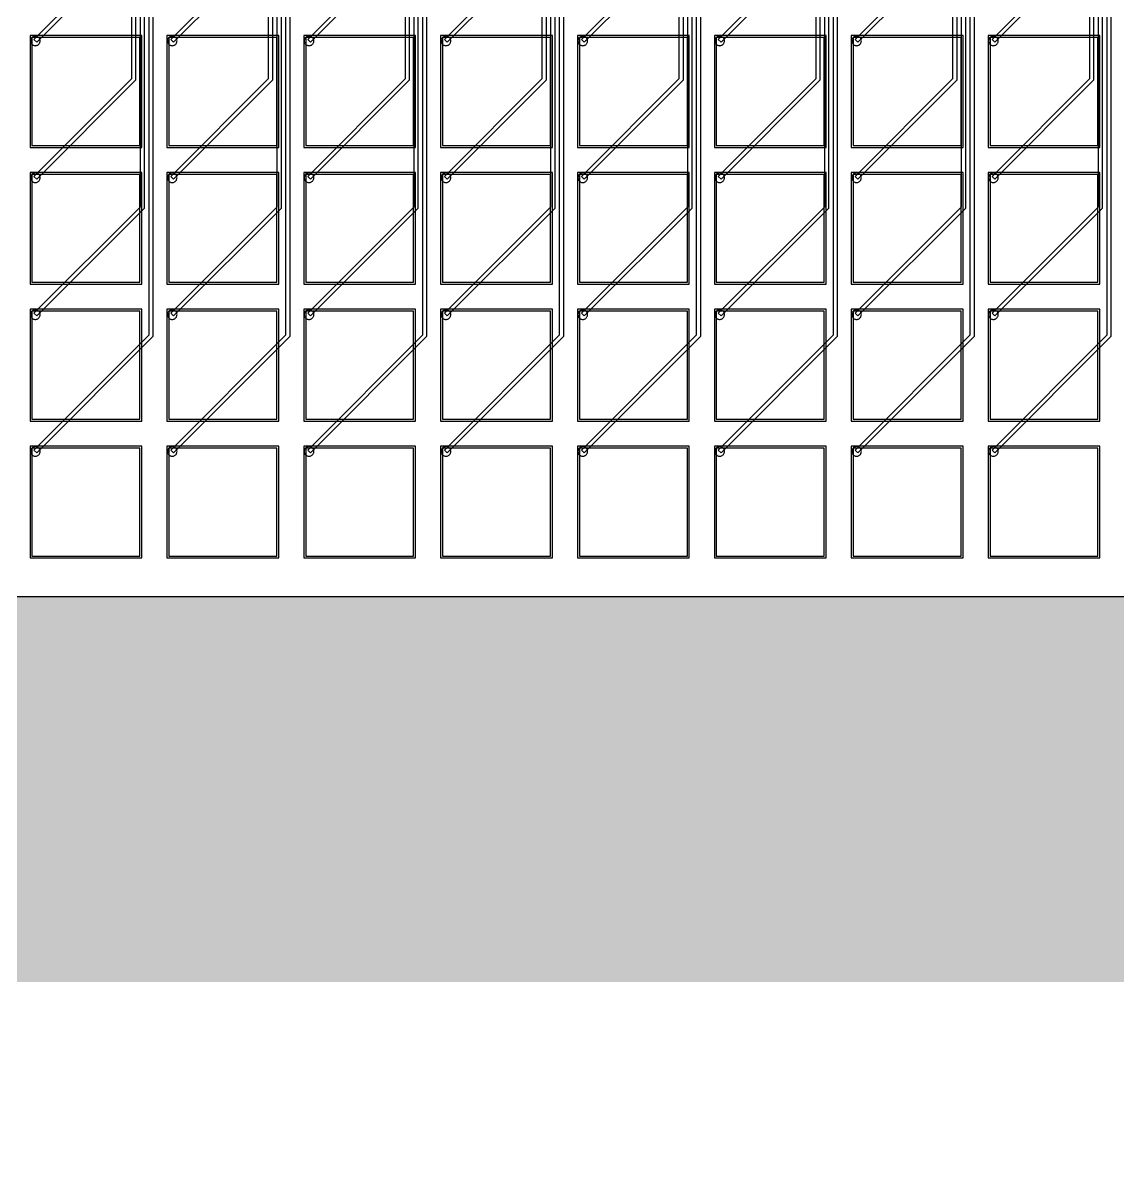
# Model space of a CAD drawing. Header units: metres. Extents: x -515 to 4265, y 201 to 1873.
# Drawn here: x 635 to 1203, y 201 to 798 of the extents above; entities that cross this region are included whole.
import ezdxf

# ---------------------------------------------------------------- set-up
doc = ezdxf.new("R2010")
doc.units = ezdxf.units.M
for name, color, linetype in [('Etching', 1, 'CONTINUOUS'), ('EtchingPad', 2, 'CONTINUOUS'), ('Metal1', 4, 'CONTINUOUS'), ('Metal2', 3, 'CONTINUOUS'), ('Polyimide', 7, 'CONTINUOUS'), ('Polyimide_Negative', 5, 'CONTINUOUS')]:
    doc.layers.add(name, color=color, linetype=linetype)

msp = doc.modelspace()

# ---------------------------------------------------------------- hatches: boundary and pattern name
at = {"layer": 'Polyimide_Negative'}
h = msp.add_hatch(color=5, dxfattribs=at)
h.paths.add_polyline_path([(-515.25, 1873), (4265.25, 1873), (4265.25, 230), (1697, 230), (1697, 301), (58.39, 301), (46.96, 288.79), (32.62, 275.37), (17.44, 262.91), (1.48, 251.47), (-15.2, 241.1), (-32.52, 231.84), (-50.4, 223.74), (-68.78, 216.82), (-87.58, 211.12), (-106.7, 206.66), (-126.08, 203.46), (-145.62, 201.54), (-165.25, 200.89), (-184.88, 201.54), (-204.42, 203.46), (-223.8, 206.66), (-242.92, 211.12), (-261.72, 216.82), (-280.1, 223.74), (-297.98, 231.84), (-315.3, 241.1), (-331.98, 251.47), (-347.94, 262.91), (-363.12, 275.37), (-377.46, 288.79), (-388.89, 301), (-515.25, 301), (-515.25, 1873)])
h.paths.add_polyline_path([(-265.25, 501), (-265.04, 494.46), (-264.39, 487.95), (-263.33, 481.49), (-261.84, 475.12), (-259.94, 468.86), (-257.64, 462.73), (-254.94, 456.77), (-251.85, 451), (-248.4, 445.44), (-244.59, 440.12), (-240.43, 435.07), (-235.96, 430.29), (-231.18, 425.82), (-226.13, 421.66), (-220.81, 417.85), (-215.25, 414.4), (-209.48, 411.31), (-203.52, 408.61), (-197.39, 406.31), (-191.13, 404.41), (-184.76, 402.92), (-178.3, 401.86), (-171.79, 401.21), (-165.25, 401), (-158.71, 401.21), (-152.2, 401.86), (-145.74, 402.92), (-139.37, 404.41), (-133.11, 406.31), (-126.98, 408.61), (-121.02, 411.31), (-115.25, 414.4), (-109.69, 417.85), (-104.37, 421.66), (-99.32, 425.82), (-94.54, 430.29), (-90.07, 435.07), (-85.91, 440.12), (-82.1, 445.44), (-78.65, 451), (-75.56, 456.77), (-72.86, 462.73), (-70.56, 468.86), (-68.66, 475.12), (-67.17, 481.49), (-66.11, 487.95), (-65.46, 494.46), (-65.25, 501), (1897, 501), (1897, 430), (3810.25, 430), (3810.47, 436.87), (3811.15, 443.71), (3812.27, 450.48), (3813.83, 457.18), (3815.82, 463.75), (3818.24, 470.18), (3821.08, 476.44), (3824.32, 482.5), (3827.95, 488.33), (3831.95, 493.92), (3836.31, 499.23), (3841, 504.25), (3846.02, 508.94), (3851.33, 513.3), (3856.92, 517.3), (3862.75, 520.93), (3868.81, 524.17), (3875.07, 527.01), (3881.5, 529.43), (3888.07, 531.42), (3894.77, 532.98), (3901.54, 534.1), (3908.38, 534.78), (3915.25, 535), (3922.12, 534.78), (3928.96, 534.1), (3935.73, 532.98), (3942.43, 531.42), (3949, 529.43), (3955.43, 527.01), (3961.69, 524.17), (3967.75, 520.93), (3973.58, 517.3), (3979.17, 513.3), (3984.48, 508.94), (3989.5, 504.25), (3994.19, 499.23), (3998.55, 493.92), (4002.55, 488.33), (4006.18, 482.5), (4009.42, 476.44), (4012.26, 470.18), (4014.68, 463.75), (4016.67, 457.18), (4018.23, 450.48), (4019.35, 443.71), (4020.03, 436.87), (4020.25, 430), (4065.25, 430), (4065.25, 1673), (-315.25, 1673), (-315.25, 501), (-265.25, 501)], flags=0)

# ---------------------------------------------------------------- linework, layer by layer
at = {"layer": 'Etching'}
for points in [[(644.25, 789.25), (644.23, 789.58), (644.16, 789.9), (644.06, 790.21), (643.92, 790.5), (643.73, 790.77), (643.52, 791.02), (643.27, 791.23), (643, 791.42), (642.71, 791.56), (642.4, 791.66), (642.08, 791.73), (641.75, 791.75), (641.42, 791.73), (641.1, 791.66), (640.79, 791.56), (640.5, 791.42), (640.23, 791.23), (639.98, 791.02), (639.77, 790.77), (639.58, 790.5), (639.44, 790.21), (639.34, 789.9), (639.27, 789.58), (639.25, 789.25), (639.27, 788.92), (639.34, 788.6), (639.44, 788.29), (639.58, 788), (639.77, 787.73), (639.98, 787.48), (640.23, 787.27), (640.5, 787.08), (640.79, 786.94), (641.1, 786.84), (641.42, 786.77), (641.75, 786.75), (642.08, 786.77), (642.4, 786.84), (642.71, 786.94), (643, 787.08), (643.27, 787.27), (643.52, 787.48), (643.73, 787.73), (643.92, 788), (644.06, 788.29), (644.16, 788.6), (644.23, 788.92), (644.25, 789.25)], [(715.25, 789.25), (715.23, 789.58), (715.16, 789.9), (715.06, 790.21), (714.92, 790.5), (714.73, 790.77), (714.52, 791.02), (714.27, 791.23), (714, 791.42), (713.71, 791.56), (713.4, 791.66), (713.08, 791.73), (712.75, 791.75), (712.42, 791.73), (712.1, 791.66), (711.79, 791.56), (711.5, 791.42), (711.23, 791.23), (710.98, 791.02), (710.77, 790.77), (710.58, 790.5), (710.44, 790.21), (710.34, 789.9), (710.27, 789.58), (710.25, 789.25), (710.27, 788.92), (710.34, 788.6), (710.44, 788.29), (710.58, 788), (710.77, 787.73), (710.98, 787.48), (711.23, 787.27), (711.5, 787.08), (711.79, 786.94), (712.1, 786.84), (712.42, 786.77), (712.75, 786.75), (713.08, 786.77), (713.4, 786.84), (713.71, 786.94), (714, 787.08), (714.27, 787.27), (714.52, 787.48), (714.73, 787.73), (714.92, 788), (715.06, 788.29), (715.16, 788.6), (715.23, 788.92), (715.25, 789.25)], [(786.25, 789.25), (786.23, 789.58), (786.16, 789.9), (786.06, 790.21), (785.92, 790.5), (785.73, 790.77), (785.52, 791.02), (785.27, 791.23), (785, 791.42), (784.71, 791.56), (784.4, 791.66), (784.08, 791.73), (783.75, 791.75), (783.42, 791.73), (783.1, 791.66), (782.79, 791.56), (782.5, 791.42), (782.23, 791.23), (781.98, 791.02), (781.77, 790.77), (781.58, 790.5), (781.44, 790.21), (781.34, 789.9), (781.27, 789.58), (781.25, 789.25), (781.27, 788.92), (781.34, 788.6), (781.44, 788.29), (781.58, 788), (781.77, 787.73), (781.98, 787.48), (782.23, 787.27), (782.5, 787.08), (782.79, 786.94), (783.1, 786.84), (783.42, 786.77), (783.75, 786.75), (784.08, 786.77), (784.4, 786.84), (784.71, 786.94), (785, 787.08), (785.27, 787.27), (785.52, 787.48), (785.73, 787.73), (785.92, 788), (786.06, 788.29), (786.16, 788.6), (786.23, 788.92), (786.25, 789.25)], [(857.25, 789.25), (857.23, 789.58), (857.16, 789.9), (857.06, 790.21), (856.92, 790.5), (856.73, 790.77), (856.52, 791.02), (856.27, 791.23), (856, 791.42), (855.71, 791.56), (855.4, 791.66), (855.08, 791.73), (854.75, 791.75), (854.42, 791.73), (854.1, 791.66), (853.79, 791.56), (853.5, 791.42), (853.23, 791.23), (852.98, 791.02), (852.77, 790.77), (852.58, 790.5), (852.44, 790.21), (852.34, 789.9), (852.27, 789.58), (852.25, 789.25), (852.27, 788.92), (852.34, 788.6), (852.44, 788.29), (852.58, 788), (852.77, 787.73), (852.98, 787.48), (853.23, 787.27), (853.5, 787.08), (853.79, 786.94), (854.1, 786.84), (854.42, 786.77), (854.75, 786.75), (855.08, 786.77), (855.4, 786.84), (855.71, 786.94), (856, 787.08), (856.27, 787.27), (856.52, 787.48), (856.73, 787.73), (856.92, 788), (857.06, 788.29), (857.16, 788.6), (857.23, 788.92), (857.25, 789.25)], [(928.25, 789.25), (928.23, 789.58), (928.16, 789.9), (928.06, 790.21), (927.92, 790.5), (927.73, 790.77), (927.52, 791.02), (927.27, 791.23), (927, 791.42), (926.71, 791.56), (926.4, 791.66), (926.08, 791.73), (925.75, 791.75), (925.42, 791.73), (925.1, 791.66), (924.79, 791.56), (924.5, 791.42), (924.23, 791.23), (923.98, 791.02), (923.77, 790.77), (923.58, 790.5), (923.44, 790.21), (923.34, 789.9), (923.27, 789.58), (923.25, 789.25), (923.27, 788.92), (923.34, 788.6), (923.44, 788.29), (923.58, 788), (923.77, 787.73), (923.98, 787.48), (924.23, 787.27), (924.5, 787.08), (924.79, 786.94), (925.1, 786.84), (925.42, 786.77), (925.75, 786.75), (926.08, 786.77), (926.4, 786.84), (926.71, 786.94), (927, 787.08), (927.27, 787.27), (927.52, 787.48), (927.73, 787.73), (927.92, 788), (928.06, 788.29), (928.16, 788.6), (928.23, 788.92), (928.25, 789.25)], [(999.25, 789.25), (999.23, 789.58), (999.16, 789.9), (999.06, 790.21), (998.92, 790.5), (998.73, 790.77), (998.52, 791.02), (998.27, 791.23), (998, 791.42), (997.71, 791.56), (997.4, 791.66), (997.08, 791.73), (996.75, 791.75), (996.42, 791.73), (996.1, 791.66), (995.79, 791.56), (995.5, 791.42), (995.23, 791.23), (994.98, 791.02), (994.77, 790.77), (994.58, 790.5), (994.44, 790.21), (994.34, 789.9), (994.27, 789.58), (994.25, 789.25), (994.27, 788.92), (994.34, 788.6), (994.44, 788.29), (994.58, 788), (994.77, 787.73), (994.98, 787.48), (995.23, 787.27), (995.5, 787.08), (995.79, 786.94), (996.1, 786.84), (996.42, 786.77), (996.75, 786.75), (997.08, 786.77), (997.4, 786.84), (997.71, 786.94), (998, 787.08), (998.27, 787.27), (998.52, 787.48), (998.73, 787.73), (998.92, 788), (999.06, 788.29), (999.16, 788.6), (999.23, 788.92), (999.25, 789.25)], [(1070.25, 789.25), (1070.23, 789.58), (1070.16, 789.9), (1070.06, 790.21), (1069.92, 790.5), (1069.73, 790.77), (1069.52, 791.02), (1069.27, 791.23), (1069, 791.42), (1068.71, 791.56), (1068.4, 791.66), (1068.08, 791.73), (1067.75, 791.75), (1067.42, 791.73), (1067.1, 791.66), (1066.79, 791.56), (1066.5, 791.42), (1066.23, 791.23), (1065.98, 791.02), (1065.77, 790.77), (1065.58, 790.5), (1065.44, 790.21), (1065.34, 789.9), (1065.27, 789.58), (1065.25, 789.25), (1065.27, 788.92), (1065.34, 788.6), (1065.44, 788.29), (1065.58, 788), (1065.77, 787.73), (1065.98, 787.48), (1066.23, 787.27), (1066.5, 787.08), (1066.79, 786.94), (1067.1, 786.84), (1067.42, 786.77), (1067.75, 786.75), (1068.08, 786.77), (1068.4, 786.84), (1068.71, 786.94), (1069, 787.08), (1069.27, 787.27), (1069.52, 787.48), (1069.73, 787.73), (1069.92, 788), (1070.06, 788.29), (1070.16, 788.6), (1070.23, 788.92), (1070.25, 789.25)], [(1141.25, 789.25), (1141.23, 789.58), (1141.16, 789.9), (1141.06, 790.21), (1140.92, 790.5), (1140.73, 790.77), (1140.52, 791.02), (1140.27, 791.23), (1140, 791.42), (1139.71, 791.56), (1139.4, 791.66), (1139.08, 791.73), (1138.75, 791.75), (1138.42, 791.73), (1138.1, 791.66), (1137.79, 791.56), (1137.5, 791.42), (1137.23, 791.23), (1136.98, 791.02), (1136.77, 790.77), (1136.58, 790.5), (1136.44, 790.21), (1136.34, 789.9), (1136.27, 789.58), (1136.25, 789.25), (1136.27, 788.92), (1136.34, 788.6), (1136.44, 788.29), (1136.58, 788), (1136.77, 787.73), (1136.98, 787.48), (1137.23, 787.27), (1137.5, 787.08), (1137.79, 786.94), (1138.1, 786.84), (1138.42, 786.77), (1138.75, 786.75), (1139.08, 786.77), (1139.4, 786.84), (1139.71, 786.94), (1140, 787.08), (1140.27, 787.27), (1140.52, 787.48), (1140.73, 787.73), (1140.92, 788), (1141.06, 788.29), (1141.16, 788.6), (1141.23, 788.92), (1141.25, 789.25)], [(644.25, 718.25), (644.23, 718.58), (644.16, 718.9), (644.06, 719.21), (643.92, 719.5), (643.73, 719.77), (643.52, 720.02), (643.27, 720.23), (643, 720.42), (642.71, 720.56), (642.4, 720.66), (642.08, 720.73), (641.75, 720.75), (641.42, 720.73), (641.1, 720.66), (640.79, 720.56), (640.5, 720.42), (640.23, 720.23), (639.98, 720.02), (639.77, 719.77), (639.58, 719.5), (639.44, 719.21), (639.34, 718.9), (639.27, 718.58), (639.25, 718.25), (639.27, 717.92), (639.34, 717.6), (639.44, 717.29), (639.58, 717), (639.77, 716.73), (639.98, 716.48), (640.23, 716.27), (640.5, 716.08), (640.79, 715.94), (641.1, 715.84), (641.42, 715.77), (641.75, 715.75), (642.08, 715.77), (642.4, 715.84), (642.71, 715.94), (643, 716.08), (643.27, 716.27), (643.52, 716.48), (643.73, 716.73), (643.92, 717), (644.06, 717.29), (644.16, 717.6), (644.23, 717.92), (644.25, 718.25)], [(715.25, 718.25), (715.23, 718.58), (715.16, 718.9), (715.06, 719.21), (714.92, 719.5), (714.73, 719.77), (714.52, 720.02), (714.27, 720.23), (714, 720.42), (713.71, 720.56), (713.4, 720.66), (713.08, 720.73), (712.75, 720.75), (712.42, 720.73), (712.1, 720.66), (711.79, 720.56), (711.5, 720.42), (711.23, 720.23), (710.98, 720.02), (710.77, 719.77), (710.58, 719.5), (710.44, 719.21), (710.34, 718.9), (710.27, 718.58), (710.25, 718.25), (710.27, 717.92), (710.34, 717.6), (710.44, 717.29), (710.58, 717), (710.77, 716.73), (710.98, 716.48), (711.23, 716.27), (711.5, 716.08), (711.79, 715.94), (712.1, 715.84), (712.42, 715.77), (712.75, 715.75), (713.08, 715.77), (713.4, 715.84), (713.71, 715.94), (714, 716.08), (714.27, 716.27), (714.52, 716.48), (714.73, 716.73), (714.92, 717), (715.06, 717.29), (715.16, 717.6), (715.23, 717.92), (715.25, 718.25)], [(786.25, 718.25), (786.23, 718.58), (786.16, 718.9), (786.06, 719.21), (785.92, 719.5), (785.73, 719.77), (785.52, 720.02), (785.27, 720.23), (785, 720.42), (784.71, 720.56), (784.4, 720.66), (784.08, 720.73), (783.75, 720.75), (783.42, 720.73), (783.1, 720.66), (782.79, 720.56), (782.5, 720.42), (782.23, 720.23), (781.98, 720.02), (781.77, 719.77), (781.58, 719.5), (781.44, 719.21), (781.34, 718.9), (781.27, 718.58), (781.25, 718.25), (781.27, 717.92), (781.34, 717.6), (781.44, 717.29), (781.58, 717), (781.77, 716.73), (781.98, 716.48), (782.23, 716.27), (782.5, 716.08), (782.79, 715.94), (783.1, 715.84), (783.42, 715.77), (783.75, 715.75), (784.08, 715.77), (784.4, 715.84), (784.71, 715.94), (785, 716.08), (785.27, 716.27), (785.52, 716.48), (785.73, 716.73), (785.92, 717), (786.06, 717.29), (786.16, 717.6), (786.23, 717.92), (786.25, 718.25)], [(857.25, 718.25), (857.23, 718.58), (857.16, 718.9), (857.06, 719.21), (856.92, 719.5), (856.73, 719.77), (856.52, 720.02), (856.27, 720.23), (856, 720.42), (855.71, 720.56), (855.4, 720.66), (855.08, 720.73), (854.75, 720.75), (854.42, 720.73), (854.1, 720.66), (853.79, 720.56), (853.5, 720.42), (853.23, 720.23), (852.98, 720.02), (852.77, 719.77), (852.58, 719.5), (852.44, 719.21), (852.34, 718.9), (852.27, 718.58), (852.25, 718.25), (852.27, 717.92), (852.34, 717.6), (852.44, 717.29), (852.58, 717), (852.77, 716.73), (852.98, 716.48), (853.23, 716.27), (853.5, 716.08), (853.79, 715.94), (854.1, 715.84), (854.42, 715.77), (854.75, 715.75), (855.08, 715.77), (855.4, 715.84), (855.71, 715.94), (856, 716.08), (856.27, 716.27), (856.52, 716.48), (856.73, 716.73), (856.92, 717), (857.06, 717.29), (857.16, 717.6), (857.23, 717.92), (857.25, 718.25)], [(928.25, 718.25), (928.23, 718.58), (928.16, 718.9), (928.06, 719.21), (927.92, 719.5), (927.73, 719.77), (927.52, 720.02), (927.27, 720.23), (927, 720.42), (926.71, 720.56), (926.4, 720.66), (926.08, 720.73), (925.75, 720.75), (925.42, 720.73), (925.1, 720.66), (924.79, 720.56), (924.5, 720.42), (924.23, 720.23), (923.98, 720.02), (923.77, 719.77), (923.58, 719.5), (923.44, 719.21), (923.34, 718.9), (923.27, 718.58), (923.25, 718.25), (923.27, 717.92), (923.34, 717.6), (923.44, 717.29), (923.58, 717), (923.77, 716.73), (923.98, 716.48), (924.23, 716.27), (924.5, 716.08), (924.79, 715.94), (925.1, 715.84), (925.42, 715.77), (925.75, 715.75), (926.08, 715.77), (926.4, 715.84), (926.71, 715.94), (927, 716.08), (927.27, 716.27), (927.52, 716.48), (927.73, 716.73), (927.92, 717), (928.06, 717.29), (928.16, 717.6), (928.23, 717.92), (928.25, 718.25)], [(999.25, 718.25), (999.23, 718.58), (999.16, 718.9), (999.06, 719.21), (998.92, 719.5), (998.73, 719.77), (998.52, 720.02), (998.27, 720.23), (998, 720.42), (997.71, 720.56), (997.4, 720.66), (997.08, 720.73), (996.75, 720.75), (996.42, 720.73), (996.1, 720.66), (995.79, 720.56), (995.5, 720.42), (995.23, 720.23), (994.98, 720.02), (994.77, 719.77), (994.58, 719.5), (994.44, 719.21), (994.34, 718.9), (994.27, 718.58), (994.25, 718.25), (994.27, 717.92), (994.34, 717.6), (994.44, 717.29), (994.58, 717), (994.77, 716.73), (994.98, 716.48), (995.23, 716.27), (995.5, 716.08), (995.79, 715.94), (996.1, 715.84), (996.42, 715.77), (996.75, 715.75), (997.08, 715.77), (997.4, 715.84), (997.71, 715.94), (998, 716.08), (998.27, 716.27), (998.52, 716.48), (998.73, 716.73), (998.92, 717), (999.06, 717.29), (999.16, 717.6), (999.23, 717.92), (999.25, 718.25)], [(1070.25, 718.25), (1070.23, 718.58), (1070.16, 718.9), (1070.06, 719.21), (1069.92, 719.5), (1069.73, 719.77), (1069.52, 720.02), (1069.27, 720.23), (1069, 720.42), (1068.71, 720.56), (1068.4, 720.66), (1068.08, 720.73), (1067.75, 720.75), (1067.42, 720.73), (1067.1, 720.66), (1066.79, 720.56), (1066.5, 720.42), (1066.23, 720.23), (1065.98, 720.02), (1065.77, 719.77), (1065.58, 719.5), (1065.44, 719.21), (1065.34, 718.9), (1065.27, 718.58), (1065.25, 718.25), (1065.27, 717.92), (1065.34, 717.6), (1065.44, 717.29), (1065.58, 717), (1065.77, 716.73), (1065.98, 716.48), (1066.23, 716.27), (1066.5, 716.08), (1066.79, 715.94), (1067.1, 715.84), (1067.42, 715.77), (1067.75, 715.75), (1068.08, 715.77), (1068.4, 715.84), (1068.71, 715.94), (1069, 716.08), (1069.27, 716.27), (1069.52, 716.48), (1069.73, 716.73), (1069.92, 717), (1070.06, 717.29), (1070.16, 717.6), (1070.23, 717.92), (1070.25, 718.25)], [(1141.25, 718.25), (1141.23, 718.58), (1141.16, 718.9), (1141.06, 719.21), (1140.92, 719.5), (1140.73, 719.77), (1140.52, 720.02), (1140.27, 720.23), (1140, 720.42), (1139.71, 720.56), (1139.4, 720.66), (1139.08, 720.73), (1138.75, 720.75), (1138.42, 720.73), (1138.1, 720.66), (1137.79, 720.56), (1137.5, 720.42), (1137.23, 720.23), (1136.98, 720.02), (1136.77, 719.77), (1136.58, 719.5), (1136.44, 719.21), (1136.34, 718.9), (1136.27, 718.58), (1136.25, 718.25), (1136.27, 717.92), (1136.34, 717.6), (1136.44, 717.29), (1136.58, 717), (1136.77, 716.73), (1136.98, 716.48), (1137.23, 716.27), (1137.5, 716.08), (1137.79, 715.94), (1138.1, 715.84), (1138.42, 715.77), (1138.75, 715.75), (1139.08, 715.77), (1139.4, 715.84), (1139.71, 715.94), (1140, 716.08), (1140.27, 716.27), (1140.52, 716.48), (1140.73, 716.73), (1140.92, 717), (1141.06, 717.29), (1141.16, 717.6), (1141.23, 717.92), (1141.25, 718.25)], [(644.25, 647.25), (644.23, 647.58), (644.16, 647.9), (644.06, 648.21), (643.92, 648.5), (643.73, 648.77), (643.52, 649.02), (643.27, 649.23), (643, 649.42), (642.71, 649.56), (642.4, 649.66), (642.08, 649.73), (641.75, 649.75), (641.42, 649.73), (641.1, 649.66), (640.79, 649.56), (640.5, 649.42), (640.23, 649.23), (639.98, 649.02), (639.77, 648.77), (639.58, 648.5), (639.44, 648.21), (639.34, 647.9), (639.27, 647.58), (639.25, 647.25), (639.27, 646.92), (639.34, 646.6), (639.44, 646.29), (639.58, 646), (639.77, 645.73), (639.98, 645.48), (640.23, 645.27), (640.5, 645.08), (640.79, 644.94), (641.1, 644.84), (641.42, 644.77), (641.75, 644.75), (642.08, 644.77), (642.4, 644.84), (642.71, 644.94), (643, 645.08), (643.27, 645.27), (643.52, 645.48), (643.73, 645.73), (643.92, 646), (644.06, 646.29), (644.16, 646.6), (644.23, 646.92), (644.25, 647.25)], [(715.25, 647.25), (715.23, 647.58), (715.16, 647.9), (715.06, 648.21), (714.92, 648.5), (714.73, 648.77), (714.52, 649.02), (714.27, 649.23), (714, 649.42), (713.71, 649.56), (713.4, 649.66), (713.08, 649.73), (712.75, 649.75), (712.42, 649.73), (712.1, 649.66), (711.79, 649.56), (711.5, 649.42), (711.23, 649.23), (710.98, 649.02), (710.77, 648.77), (710.58, 648.5), (710.44, 648.21), (710.34, 647.9), (710.27, 647.58), (710.25, 647.25), (710.27, 646.92), (710.34, 646.6), (710.44, 646.29), (710.58, 646), (710.77, 645.73), (710.98, 645.48), (711.23, 645.27), (711.5, 645.08), (711.79, 644.94), (712.1, 644.84), (712.42, 644.77), (712.75, 644.75), (713.08, 644.77), (713.4, 644.84), (713.71, 644.94), (714, 645.08), (714.27, 645.27), (714.52, 645.48), (714.73, 645.73), (714.92, 646), (715.06, 646.29), (715.16, 646.6), (715.23, 646.92), (715.25, 647.25)], [(786.25, 647.25), (786.23, 647.58), (786.16, 647.9), (786.06, 648.21), (785.92, 648.5), (785.73, 648.77), (785.52, 649.02), (785.27, 649.23), (785, 649.42), (784.71, 649.56), (784.4, 649.66), (784.08, 649.73), (783.75, 649.75), (783.42, 649.73), (783.1, 649.66), (782.79, 649.56), (782.5, 649.42), (782.23, 649.23), (781.98, 649.02), (781.77, 648.77), (781.58, 648.5), (781.44, 648.21), (781.34, 647.9), (781.27, 647.58), (781.25, 647.25), (781.27, 646.92), (781.34, 646.6), (781.44, 646.29), (781.58, 646), (781.77, 645.73), (781.98, 645.48), (782.23, 645.27), (782.5, 645.08), (782.79, 644.94), (783.1, 644.84), (783.42, 644.77), (783.75, 644.75), (784.08, 644.77), (784.4, 644.84), (784.71, 644.94), (785, 645.08), (785.27, 645.27), (785.52, 645.48), (785.73, 645.73), (785.92, 646), (786.06, 646.29), (786.16, 646.6), (786.23, 646.92), (786.25, 647.25)], [(857.25, 647.25), (857.23, 647.58), (857.16, 647.9), (857.06, 648.21), (856.92, 648.5), (856.73, 648.77), (856.52, 649.02), (856.27, 649.23), (856, 649.42), (855.71, 649.56), (855.4, 649.66), (855.08, 649.73), (854.75, 649.75), (854.42, 649.73), (854.1, 649.66), (853.79, 649.56), (853.5, 649.42), (853.23, 649.23), (852.98, 649.02), (852.77, 648.77), (852.58, 648.5), (852.44, 648.21), (852.34, 647.9), (852.27, 647.58), (852.25, 647.25), (852.27, 646.92), (852.34, 646.6), (852.44, 646.29), (852.58, 646), (852.77, 645.73), (852.98, 645.48), (853.23, 645.27), (853.5, 645.08), (853.79, 644.94), (854.1, 644.84), (854.42, 644.77), (854.75, 644.75), (855.08, 644.77), (855.4, 644.84), (855.71, 644.94), (856, 645.08), (856.27, 645.27), (856.52, 645.48), (856.73, 645.73), (856.92, 646), (857.06, 646.29), (857.16, 646.6), (857.23, 646.92), (857.25, 647.25)], [(928.25, 647.25), (928.23, 647.58), (928.16, 647.9), (928.06, 648.21), (927.92, 648.5), (927.73, 648.77), (927.52, 649.02), (927.27, 649.23), (927, 649.42), (926.71, 649.56), (926.4, 649.66), (926.08, 649.73), (925.75, 649.75), (925.42, 649.73), (925.1, 649.66), (924.79, 649.56), (924.5, 649.42), (924.23, 649.23), (923.98, 649.02), (923.77, 648.77), (923.58, 648.5), (923.44, 648.21), (923.34, 647.9), (923.27, 647.58), (923.25, 647.25), (923.27, 646.92), (923.34, 646.6), (923.44, 646.29), (923.58, 646), (923.77, 645.73), (923.98, 645.48), (924.23, 645.27), (924.5, 645.08), (924.79, 644.94), (925.1, 644.84), (925.42, 644.77), (925.75, 644.75), (926.08, 644.77), (926.4, 644.84), (926.71, 644.94), (927, 645.08), (927.27, 645.27), (927.52, 645.48), (927.73, 645.73), (927.92, 646), (928.06, 646.29), (928.16, 646.6), (928.23, 646.92), (928.25, 647.25)], [(999.25, 647.25), (999.23, 647.58), (999.16, 647.9), (999.06, 648.21), (998.92, 648.5), (998.73, 648.77), (998.52, 649.02), (998.27, 649.23), (998, 649.42), (997.71, 649.56), (997.4, 649.66), (997.08, 649.73), (996.75, 649.75), (996.42, 649.73), (996.1, 649.66), (995.79, 649.56), (995.5, 649.42), (995.23, 649.23), (994.98, 649.02), (994.77, 648.77), (994.58, 648.5), (994.44, 648.21), (994.34, 647.9), (994.27, 647.58), (994.25, 647.25), (994.27, 646.92), (994.34, 646.6), (994.44, 646.29), (994.58, 646), (994.77, 645.73), (994.98, 645.48), (995.23, 645.27), (995.5, 645.08), (995.79, 644.94), (996.1, 644.84), (996.42, 644.77), (996.75, 644.75), (997.08, 644.77), (997.4, 644.84), (997.71, 644.94), (998, 645.08), (998.27, 645.27), (998.52, 645.48), (998.73, 645.73), (998.92, 646), (999.06, 646.29), (999.16, 646.6), (999.23, 646.92), (999.25, 647.25)], [(1070.25, 647.25), (1070.23, 647.58), (1070.16, 647.9), (1070.06, 648.21), (1069.92, 648.5), (1069.73, 648.77), (1069.52, 649.02), (1069.27, 649.23), (1069, 649.42), (1068.71, 649.56), (1068.4, 649.66), (1068.08, 649.73), (1067.75, 649.75), (1067.42, 649.73), (1067.1, 649.66), (1066.79, 649.56), (1066.5, 649.42), (1066.23, 649.23), (1065.98, 649.02), (1065.77, 648.77), (1065.58, 648.5), (1065.44, 648.21), (1065.34, 647.9), (1065.27, 647.58), (1065.25, 647.25), (1065.27, 646.92), (1065.34, 646.6), (1065.44, 646.29), (1065.58, 646), (1065.77, 645.73), (1065.98, 645.48), (1066.23, 645.27), (1066.5, 645.08), (1066.79, 644.94), (1067.1, 644.84), (1067.42, 644.77), (1067.75, 644.75), (1068.08, 644.77), (1068.4, 644.84), (1068.71, 644.94), (1069, 645.08), (1069.27, 645.27), (1069.52, 645.48), (1069.73, 645.73), (1069.92, 646), (1070.06, 646.29), (1070.16, 646.6), (1070.23, 646.92), (1070.25, 647.25)], [(1141.25, 647.25), (1141.23, 647.58), (1141.16, 647.9), (1141.06, 648.21), (1140.92, 648.5), (1140.73, 648.77), (1140.52, 649.02), (1140.27, 649.23), (1140, 649.42), (1139.71, 649.56), (1139.4, 649.66), (1139.08, 649.73), (1138.75, 649.75), (1138.42, 649.73), (1138.1, 649.66), (1137.79, 649.56), (1137.5, 649.42), (1137.23, 649.23), (1136.98, 649.02), (1136.77, 648.77), (1136.58, 648.5), (1136.44, 648.21), (1136.34, 647.9), (1136.27, 647.58), (1136.25, 647.25), (1136.27, 646.92), (1136.34, 646.6), (1136.44, 646.29), (1136.58, 646), (1136.77, 645.73), (1136.98, 645.48), (1137.23, 645.27), (1137.5, 645.08), (1137.79, 644.94), (1138.1, 644.84), (1138.42, 644.77), (1138.75, 644.75), (1139.08, 644.77), (1139.4, 644.84), (1139.71, 644.94), (1140, 645.08), (1140.27, 645.27), (1140.52, 645.48), (1140.73, 645.73), (1140.92, 646), (1141.06, 646.29), (1141.16, 646.6), (1141.23, 646.92), (1141.25, 647.25)], [(644.25, 576.25), (644.23, 576.58), (644.16, 576.9), (644.06, 577.21), (643.92, 577.5), (643.73, 577.77), (643.52, 578.02), (643.27, 578.23), (643, 578.42), (642.71, 578.56), (642.4, 578.66), (642.08, 578.73), (641.75, 578.75), (641.42, 578.73), (641.1, 578.66), (640.79, 578.56), (640.5, 578.42), (640.23, 578.23), (639.98, 578.02), (639.77, 577.77), (639.58, 577.5), (639.44, 577.21), (639.34, 576.9), (639.27, 576.58), (639.25, 576.25), (639.27, 575.92), (639.34, 575.6), (639.44, 575.29), (639.58, 575), (639.77, 574.73), (639.98, 574.48), (640.23, 574.27), (640.5, 574.08), (640.79, 573.94), (641.1, 573.84), (641.42, 573.77), (641.75, 573.75), (642.08, 573.77), (642.4, 573.84), (642.71, 573.94), (643, 574.08), (643.27, 574.27), (643.52, 574.48), (643.73, 574.73), (643.92, 575), (644.06, 575.29), (644.16, 575.6), (644.23, 575.92), (644.25, 576.25)], [(715.25, 576.25), (715.23, 576.58), (715.16, 576.9), (715.06, 577.21), (714.92, 577.5), (714.73, 577.77), (714.52, 578.02), (714.27, 578.23), (714, 578.42), (713.71, 578.56), (713.4, 578.66), (713.08, 578.73), (712.75, 578.75), (712.42, 578.73), (712.1, 578.66), (711.79, 578.56), (711.5, 578.42), (711.23, 578.23), (710.98, 578.02), (710.77, 577.77), (710.58, 577.5), (710.44, 577.21), (710.34, 576.9), (710.27, 576.58), (710.25, 576.25), (710.27, 575.92), (710.34, 575.6), (710.44, 575.29), (710.58, 575), (710.77, 574.73), (710.98, 574.48), (711.23, 574.27), (711.5, 574.08), (711.79, 573.94), (712.1, 573.84), (712.42, 573.77), (712.75, 573.75), (713.08, 573.77), (713.4, 573.84), (713.71, 573.94), (714, 574.08), (714.27, 574.27), (714.52, 574.48), (714.73, 574.73), (714.92, 575), (715.06, 575.29), (715.16, 575.6), (715.23, 575.92), (715.25, 576.25)], [(786.25, 576.25), (786.23, 576.58), (786.16, 576.9), (786.06, 577.21), (785.92, 577.5), (785.73, 577.77), (785.52, 578.02), (785.27, 578.23), (785, 578.42), (784.71, 578.56), (784.4, 578.66), (784.08, 578.73), (783.75, 578.75), (783.42, 578.73), (783.1, 578.66), (782.79, 578.56), (782.5, 578.42), (782.23, 578.23), (781.98, 578.02), (781.77, 577.77), (781.58, 577.5), (781.44, 577.21), (781.34, 576.9), (781.27, 576.58), (781.25, 576.25), (781.27, 575.92), (781.34, 575.6), (781.44, 575.29), (781.58, 575), (781.77, 574.73), (781.98, 574.48), (782.23, 574.27), (782.5, 574.08), (782.79, 573.94), (783.1, 573.84), (783.42, 573.77), (783.75, 573.75), (784.08, 573.77), (784.4, 573.84), (784.71, 573.94), (785, 574.08), (785.27, 574.27), (785.52, 574.48), (785.73, 574.73), (785.92, 575), (786.06, 575.29), (786.16, 575.6), (786.23, 575.92), (786.25, 576.25)], [(857.25, 576.25), (857.23, 576.58), (857.16, 576.9), (857.06, 577.21), (856.92, 577.5), (856.73, 577.77), (856.52, 578.02), (856.27, 578.23), (856, 578.42), (855.71, 578.56), (855.4, 578.66), (855.08, 578.73), (854.75, 578.75), (854.42, 578.73), (854.1, 578.66), (853.79, 578.56), (853.5, 578.42), (853.23, 578.23), (852.98, 578.02), (852.77, 577.77), (852.58, 577.5), (852.44, 577.21), (852.34, 576.9), (852.27, 576.58), (852.25, 576.25), (852.27, 575.92), (852.34, 575.6), (852.44, 575.29), (852.58, 575), (852.77, 574.73), (852.98, 574.48), (853.23, 574.27), (853.5, 574.08), (853.79, 573.94), (854.1, 573.84), (854.42, 573.77), (854.75, 573.75), (855.08, 573.77), (855.4, 573.84), (855.71, 573.94), (856, 574.08), (856.27, 574.27), (856.52, 574.48), (856.73, 574.73), (856.92, 575), (857.06, 575.29), (857.16, 575.6), (857.23, 575.92), (857.25, 576.25)], [(928.25, 576.25), (928.23, 576.58), (928.16, 576.9), (928.06, 577.21), (927.92, 577.5), (927.73, 577.77), (927.52, 578.02), (927.27, 578.23), (927, 578.42), (926.71, 578.56), (926.4, 578.66), (926.08, 578.73), (925.75, 578.75), (925.42, 578.73), (925.1, 578.66), (924.79, 578.56), (924.5, 578.42), (924.23, 578.23), (923.98, 578.02), (923.77, 577.77), (923.58, 577.5), (923.44, 577.21), (923.34, 576.9), (923.27, 576.58), (923.25, 576.25), (923.27, 575.92), (923.34, 575.6), (923.44, 575.29), (923.58, 575), (923.77, 574.73), (923.98, 574.48), (924.23, 574.27), (924.5, 574.08), (924.79, 573.94), (925.1, 573.84), (925.42, 573.77), (925.75, 573.75), (926.08, 573.77), (926.4, 573.84), (926.71, 573.94), (927, 574.08), (927.27, 574.27), (927.52, 574.48), (927.73, 574.73), (927.92, 575), (928.06, 575.29), (928.16, 575.6), (928.23, 575.92), (928.25, 576.25)], [(999.25, 576.25), (999.23, 576.58), (999.16, 576.9), (999.06, 577.21), (998.92, 577.5), (998.73, 577.77), (998.52, 578.02), (998.27, 578.23), (998, 578.42), (997.71, 578.56), (997.4, 578.66), (997.08, 578.73), (996.75, 578.75), (996.42, 578.73), (996.1, 578.66), (995.79, 578.56), (995.5, 578.42), (995.23, 578.23), (994.98, 578.02), (994.77, 577.77), (994.58, 577.5), (994.44, 577.21), (994.34, 576.9), (994.27, 576.58), (994.25, 576.25), (994.27, 575.92), (994.34, 575.6), (994.44, 575.29), (994.58, 575), (994.77, 574.73), (994.98, 574.48), (995.23, 574.27), (995.5, 574.08), (995.79, 573.94), (996.1, 573.84), (996.42, 573.77), (996.75, 573.75), (997.08, 573.77), (997.4, 573.84), (997.71, 573.94), (998, 574.08), (998.27, 574.27), (998.52, 574.48), (998.73, 574.73), (998.92, 575), (999.06, 575.29), (999.16, 575.6), (999.23, 575.92), (999.25, 576.25)], [(1070.25, 576.25), (1070.23, 576.58), (1070.16, 576.9), (1070.06, 577.21), (1069.92, 577.5), (1069.73, 577.77), (1069.52, 578.02), (1069.27, 578.23), (1069, 578.42), (1068.71, 578.56), (1068.4, 578.66), (1068.08, 578.73), (1067.75, 578.75), (1067.42, 578.73), (1067.1, 578.66), (1066.79, 578.56), (1066.5, 578.42), (1066.23, 578.23), (1065.98, 578.02), (1065.77, 577.77), (1065.58, 577.5), (1065.44, 577.21), (1065.34, 576.9), (1065.27, 576.58), (1065.25, 576.25), (1065.27, 575.92), (1065.34, 575.6), (1065.44, 575.29), (1065.58, 575), (1065.77, 574.73), (1065.98, 574.48), (1066.23, 574.27), (1066.5, 574.08), (1066.79, 573.94), (1067.1, 573.84), (1067.42, 573.77), (1067.75, 573.75), (1068.08, 573.77), (1068.4, 573.84), (1068.71, 573.94), (1069, 574.08), (1069.27, 574.27), (1069.52, 574.48), (1069.73, 574.73), (1069.92, 575), (1070.06, 575.29), (1070.16, 575.6), (1070.23, 575.92), (1070.25, 576.25)], [(1141.25, 576.25), (1141.23, 576.58), (1141.16, 576.9), (1141.06, 577.21), (1140.92, 577.5), (1140.73, 577.77), (1140.52, 578.02), (1140.27, 578.23), (1140, 578.42), (1139.71, 578.56), (1139.4, 578.66), (1139.08, 578.73), (1138.75, 578.75), (1138.42, 578.73), (1138.1, 578.66), (1137.79, 578.56), (1137.5, 578.42), (1137.23, 578.23), (1136.98, 578.02), (1136.77, 577.77), (1136.58, 577.5), (1136.44, 577.21), (1136.34, 576.9), (1136.27, 576.58), (1136.25, 576.25), (1136.27, 575.92), (1136.34, 575.6), (1136.44, 575.29), (1136.58, 575), (1136.77, 574.73), (1136.98, 574.48), (1137.23, 574.27), (1137.5, 574.08), (1137.79, 573.94), (1138.1, 573.84), (1138.42, 573.77), (1138.75, 573.75), (1139.08, 573.77), (1139.4, 573.84), (1139.71, 573.94), (1140, 574.08), (1140.27, 574.27), (1140.52, 574.48), (1140.73, 574.73), (1140.92, 575), (1141.06, 575.29), (1141.16, 575.6), (1141.23, 575.92), (1141.25, 576.25)]]:
    msp.add_lwpolyline(points, close=True, dxfattribs=at)
at = {"layer": 'EtchingPad'}
for points in [[(640, 735), (696, 735), (696, 791), (640, 791), (640, 735)], [(711, 735), (767, 735), (767, 791), (711, 791), (711, 735)], [(782, 735), (838, 735), (838, 791), (782, 791), (782, 735)], [(853, 735), (909, 735), (909, 791), (853, 791), (853, 735)], [(924, 735), (980, 735), (980, 791), (924, 791), (924, 735)], [(995, 735), (1051, 735), (1051, 791), (995, 791), (995, 735)], [(1066, 735), (1122, 735), (1122, 791), (1066, 791), (1066, 735)], [(1137, 735), (1193, 735), (1193, 791), (1137, 791), (1137, 735)], [(640, 664), (696, 664), (696, 720), (640, 720), (640, 664)], [(711, 664), (767, 664), (767, 720), (711, 720), (711, 664)], [(782, 664), (838, 664), (838, 720), (782, 720), (782, 664)], [(853, 664), (909, 664), (909, 720), (853, 720), (853, 664)], [(924, 664), (980, 664), (980, 720), (924, 720), (924, 664)], [(995, 664), (1051, 664), (1051, 720), (995, 720), (995, 664)], [(1066, 664), (1122, 664), (1122, 720), (1066, 720), (1066, 664)], [(1137, 664), (1193, 664), (1193, 720), (1137, 720), (1137, 664)], [(640, 593), (696, 593), (696, 649), (640, 649), (640, 593)], [(711, 593), (767, 593), (767, 649), (711, 649), (711, 593)], [(782, 593), (838, 593), (838, 649), (782, 649), (782, 593)], [(853, 593), (909, 593), (909, 649), (853, 649), (853, 593)], [(924, 593), (980, 593), (980, 649), (924, 649), (924, 593)], [(995, 593), (1051, 593), (1051, 649), (995, 649), (995, 593)], [(1066, 593), (1122, 593), (1122, 649), (1066, 649), (1066, 593)], [(1137, 593), (1193, 593), (1193, 649), (1137, 649), (1137, 593)], [(640, 522), (696, 522), (696, 578), (640, 578), (640, 522)], [(711, 522), (767, 522), (767, 578), (711, 578), (711, 522)], [(782, 522), (838, 522), (838, 578), (782, 578), (782, 522)], [(853, 522), (909, 522), (909, 578), (853, 578), (853, 522)], [(924, 522), (980, 522), (980, 578), (924, 578), (924, 522)], [(995, 522), (1051, 522), (1051, 578), (995, 578), (995, 522)], [(1066, 522), (1122, 522), (1122, 578), (1066, 578), (1066, 522)], [(1137, 522), (1193, 522), (1193, 578), (1137, 578), (1137, 522)]]:
    msp.add_lwpolyline(points, close=True, dxfattribs=at)
at = {"layer": 'Metal1'}
for points in [[(702.75, 1573), (702.75, 635.84), (642.46, 575.54), (641.04, 576.96), (700.75, 636.66), (700.75, 1573)], [(698.25, 1573), (698.25, 702.34), (642.46, 646.54), (641.04, 647.96), (696.25, 703.16), (696.25, 1573)], [(693.75, 1573), (693.75, 768.84), (642.46, 717.54), (641.04, 718.96), (691.75, 769.66), (691.75, 1573)], [(689.25, 1573), (689.25, 835.34), (642.46, 788.54), (641.04, 789.96), (687.25, 836.16), (687.25, 1573)], [(773.75, 1573), (773.75, 635.84), (713.46, 575.54), (712.04, 576.96), (771.75, 636.66), (771.75, 1573)], [(769.25, 1573), (769.25, 702.34), (713.46, 646.54), (712.04, 647.96), (767.25, 703.16), (767.25, 1573)], [(764.75, 1573), (764.75, 768.84), (713.46, 717.54), (712.04, 718.96), (762.75, 769.66), (762.75, 1573)], [(760.25, 1573), (760.25, 835.34), (713.46, 788.54), (712.04, 789.96), (758.25, 836.16), (758.25, 1573)], [(844.75, 1573), (844.75, 635.84), (784.46, 575.54), (783.04, 576.96), (842.75, 636.66), (842.75, 1573)], [(840.25, 1573), (840.25, 702.34), (784.46, 646.54), (783.04, 647.96), (838.25, 703.16), (838.25, 1573)], [(835.75, 1573), (835.75, 768.84), (784.46, 717.54), (783.04, 718.96), (833.75, 769.66), (833.75, 1573)], [(831.25, 1573), (831.25, 835.34), (784.46, 788.54), (783.04, 789.96), (829.25, 836.16), (829.25, 1573)], [(915.75, 1573), (915.75, 635.84), (855.46, 575.54), (854.04, 576.96), (913.75, 636.66), (913.75, 1573)], [(911.25, 1573), (911.25, 702.34), (855.46, 646.54), (854.04, 647.96), (909.25, 703.16), (909.25, 1573)], [(906.75, 1573), (906.75, 768.84), (855.46, 717.54), (854.04, 718.96), (904.75, 769.66), (904.75, 1573)], [(902.25, 1573), (902.25, 835.34), (855.46, 788.54), (854.04, 789.96), (900.25, 836.16), (900.25, 1573)], [(986.75, 1573), (986.75, 635.84), (926.46, 575.54), (925.04, 576.96), (984.75, 636.66), (984.75, 1573)], [(982.25, 1573), (982.25, 702.34), (926.46, 646.54), (925.04, 647.96), (980.25, 703.16), (980.25, 1573)], [(977.75, 1573), (977.75, 768.84), (926.46, 717.54), (925.04, 718.96), (975.75, 769.66), (975.75, 1573)], [(973.25, 1573), (973.25, 835.34), (926.46, 788.54), (925.04, 789.96), (971.25, 836.16), (971.25, 1573)], [(1057.75, 1573), (1057.75, 635.84), (997.46, 575.54), (996.04, 576.96), (1055.75, 636.66), (1055.75, 1573)], [(1053.25, 1573), (1053.25, 702.34), (997.46, 646.54), (996.04, 647.96), (1051.25, 703.16), (1051.25, 1573)], [(1048.75, 1573), (1048.75, 768.84), (997.46, 717.54), (996.04, 718.96), (1046.75, 769.66), (1046.75, 1573)], [(1044.25, 1573), (1044.25, 835.34), (997.46, 788.54), (996.04, 789.96), (1042.25, 836.16), (1042.25, 1573)], [(1128.75, 1573), (1128.75, 635.84), (1068.46, 575.54), (1067.04, 576.96), (1126.75, 636.66), (1126.75, 1573)], [(1124.25, 1573), (1124.25, 702.34), (1068.46, 646.54), (1067.04, 647.96), (1122.25, 703.16), (1122.25, 1573)], [(1119.75, 1573), (1119.75, 768.84), (1068.46, 717.54), (1067.04, 718.96), (1117.75, 769.66), (1117.75, 1573)], [(1115.25, 1573), (1115.25, 835.34), (1068.46, 788.54), (1067.04, 789.96), (1113.25, 836.16), (1113.25, 1573)], [(1199.75, 1573), (1199.75, 635.84), (1139.46, 575.54), (1138.04, 576.96), (1197.75, 636.66), (1197.75, 1573)], [(1195.25, 1573), (1195.25, 702.34), (1139.46, 646.54), (1138.04, 647.96), (1193.25, 703.16), (1193.25, 1573)], [(1190.75, 1573), (1190.75, 768.84), (1139.46, 717.54), (1138.04, 718.96), (1188.75, 769.66), (1188.75, 1573)], [(1186.25, 1573), (1186.25, 835.34), (1139.46, 788.54), (1138.04, 789.96), (1184.25, 836.16), (1184.25, 1573)]]:
    msp.add_lwpolyline(points, close=True, dxfattribs=at)
at = {"layer": 'Metal2'}
for points in [[(639, 734), (697, 734), (697, 792), (639, 792), (639, 734)], [(710, 734), (768, 734), (768, 792), (710, 792), (710, 734)], [(781, 734), (839, 734), (839, 792), (781, 792), (781, 734)], [(852, 734), (910, 734), (910, 792), (852, 792), (852, 734)], [(923, 734), (981, 734), (981, 792), (923, 792), (923, 734)], [(994, 734), (1052, 734), (1052, 792), (994, 792), (994, 734)], [(1065, 734), (1123, 734), (1123, 792), (1065, 792), (1065, 734)], [(1136, 734), (1194, 734), (1194, 792), (1136, 792), (1136, 734)], [(639, 663), (697, 663), (697, 721), (639, 721), (639, 663)], [(710, 663), (768, 663), (768, 721), (710, 721), (710, 663)], [(781, 663), (839, 663), (839, 721), (781, 721), (781, 663)], [(852, 663), (910, 663), (910, 721), (852, 721), (852, 663)], [(923, 663), (981, 663), (981, 721), (923, 721), (923, 663)], [(994, 663), (1052, 663), (1052, 721), (994, 721), (994, 663)], [(1065, 663), (1123, 663), (1123, 721), (1065, 721), (1065, 663)], [(1136, 663), (1194, 663), (1194, 721), (1136, 721), (1136, 663)], [(639, 592), (697, 592), (697, 650), (639, 650), (639, 592)], [(710, 592), (768, 592), (768, 650), (710, 650), (710, 592)], [(781, 592), (839, 592), (839, 650), (781, 650), (781, 592)], [(852, 592), (910, 592), (910, 650), (852, 650), (852, 592)], [(923, 592), (981, 592), (981, 650), (923, 650), (923, 592)], [(994, 592), (1052, 592), (1052, 650), (994, 650), (994, 592)], [(1065, 592), (1123, 592), (1123, 650), (1065, 650), (1065, 592)], [(1136, 592), (1194, 592), (1194, 650), (1136, 650), (1136, 592)], [(639, 521), (697, 521), (697, 579), (639, 579), (639, 521)], [(710, 521), (768, 521), (768, 579), (710, 579), (710, 521)], [(781, 521), (839, 521), (839, 579), (781, 579), (781, 521)], [(852, 521), (910, 521), (910, 579), (852, 579), (852, 521)], [(923, 521), (981, 521), (981, 579), (923, 579), (923, 521)], [(994, 521), (1052, 521), (1052, 579), (994, 579), (994, 521)], [(1065, 521), (1123, 521), (1123, 579), (1065, 579), (1065, 521)], [(1136, 521), (1194, 521), (1194, 579), (1136, 579), (1136, 521)]]:
    msp.add_lwpolyline(points, close=True, dxfattribs=at)
at = {"layer": 'Polyimide'}
msp.add_lwpolyline([(-65.25, 501), (1897, 501)], dxfattribs=at)

doc.saveas('drawing.dxf')
